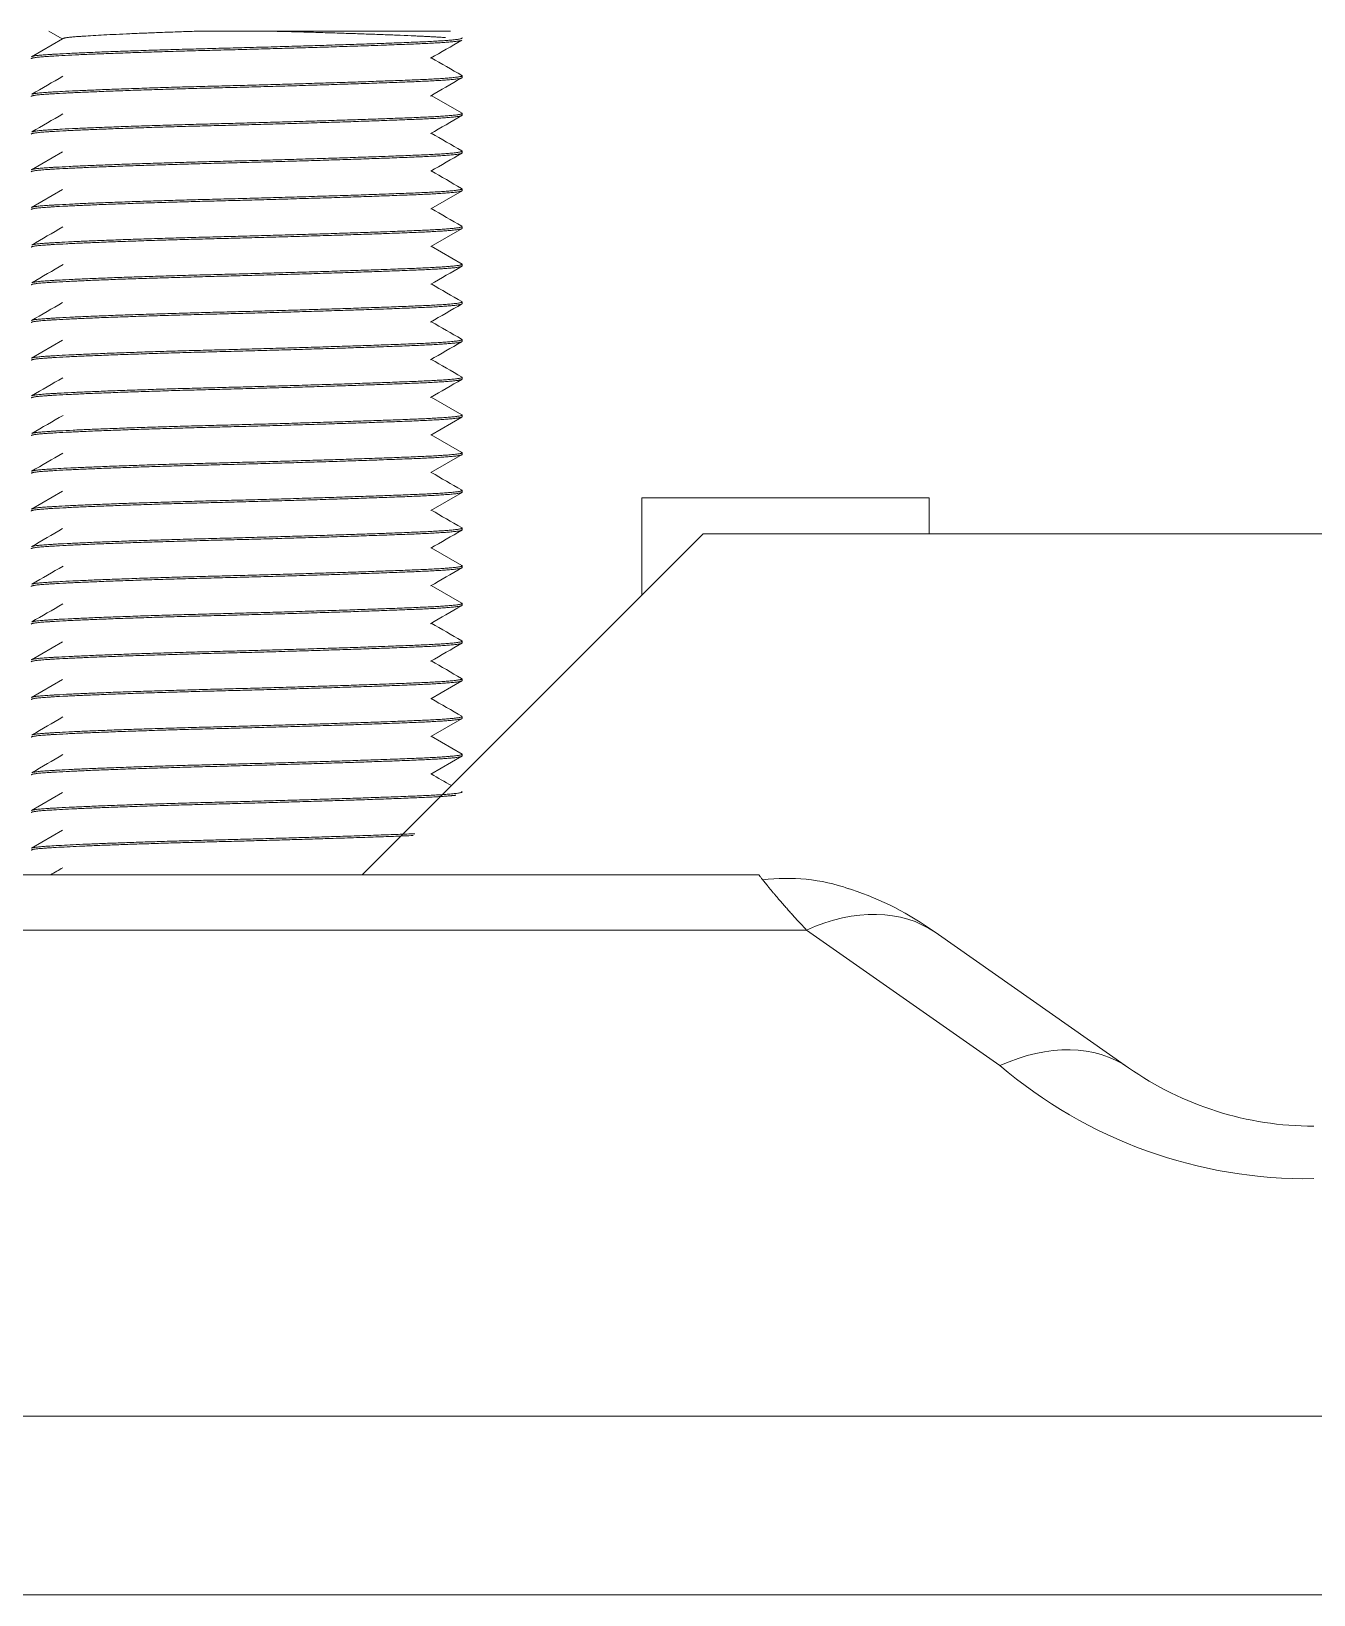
# Model space of a CAD drawing. Header units: millimetres. Extents: x 113490 to 142599, y -20467 to 115.
# Drawn here: x 124826.98 to 124862.7, y -6159.73 to -6116.18 of the extents above; entities that cross this region are included whole.
import ezdxf

# ---------------------------------------------------------------- set-up
doc = ezdxf.new("R2010")
doc.units = ezdxf.units.MM
doc.layers.add('DV1_0', color=7, linetype='Continuous')

msp = doc.modelspace()

# ---------------------------------------------------------------- linework, layer by layer
at = {"layer": 'DV1_0', "color": 7, "linetype": 'Continuous', "lineweight": 15}
for p, q in [((124827.848, -6116.386), (124826.98, -6116.888)), ((124827.465, -6116.181), (124827.833, -6116.394)), ((124838.651, -6116.18), (124831.513, -6116.18)), ((124838.976, -6117.471), (124838.976, -6117.421)), ((124838.974, -6118.465), (124838.117, -6117.97)), ((124838.976, -6118.521), (124838.976, -6118.471)), ((124827.846, -6119.538), (124826.979, -6120.039)), ((124838.976, -6119.571), (124838.976, -6119.521)), ((124827.846, -6120.587), (124826.979, -6121.089)), ((124838.107, -6121.126), (124838.974, -6120.624)), ((124838.976, -6120.621), (124838.976, -6120.571)), ((124838.107, -6122.175), (124838.974, -6121.673)), ((124838.976, -6121.671), (124838.976, -6121.621)), ((124838.974, -6122.665), (124838.117, -6122.169)), ((124838.976, -6122.721), (124838.976, -6122.671)), ((124838.976, -6123.771), (124838.976, -6123.721)), ((124827.845, -6124.788), (124826.978, -6125.29)), ((124838.976, -6124.821), (124838.976, -6124.771)), ((124838.976, -6125.871), (124838.976, -6125.821)), ((124838.973, -6126.864), (124838.118, -6126.37)), ((124838.104, -6127.428), (124838.971, -6126.926)), ((124838.976, -6126.921), (124838.976, -6126.871)), ((124838.972, -6127.913), (124838.118, -6127.419)), ((124838.107, -6128.475), (124838.974, -6127.974)), ((124838.976, -6127.971), (124838.976, -6127.921)), ((124827.845, -6128.989), (124826.978, -6129.49)), ((124838.107, -6129.525), (124838.974, -6129.024)), ((124838.976, -6129.021), (124838.976, -6128.971)), ((124851.985, -6129.18), (124843.985, -6129.18)), ((124843.985, -6129.18), (124843.985, -6131.886)), ((124851.985, -6130.18), (124851.985, -6129.18)), ((124838.976, -6130.071), (124838.976, -6130.021)), ((124845.692, -6130.18), (124836.192, -6139.68)), ((125839.598, -6130.18), (124845.692, -6130.18)), ((124838.972, -6131.063), (124838.118, -6130.57)), ((124838.976, -6131.121), (124838.976, -6131.071)), ((124838.973, -6132.114), (124838.118, -6131.619)), ((124838.976, -6132.171), (124838.976, -6132.121)), ((124827.845, -6133.188), (124826.978, -6133.69)), ((124838.976, -6133.221), (124838.976, -6133.171)), ((124827.848, -6134.236), (124826.98, -6134.738)), ((124838.105, -6134.777), (124838.972, -6134.275)), ((124838.976, -6134.271), (124838.976, -6134.221)), ((124838.976, -6135.321), (124838.976, -6135.271)), ((124838.107, -6135.825), (124838.974, -6135.323)), ((124838.974, -6136.315), (124838.117, -6135.819)), ((124838.106, -6136.876), (124838.973, -6136.375)), ((124838.976, -6136.371), (124838.976, -6136.321)), ((124827.846, -6137.388), (124826.979, -6137.889)), ((124827.846, -6138.437), (124826.979, -6138.939)), ((124847.243, -6139.68), (124748.261, -6139.68)), ((124852.15, -6141.28), (124851.908, -6141.11)), ((124857.537, -6145.052), (124852.15, -6141.28))]:
    msp.add_line(p, q, dxfattribs=at)
at = {"layer": 'DV1_0', "color": 7, "linetype": 'Continuous', "lineweight": 20}
for p, q in [((124848.57, -6141.218), (124748.261, -6141.218)), ((124853.957, -6144.99), (124848.57, -6141.218)), ((124784.641, -6154.758), (125899.881, -6154.758)), ((124784.641, -6159.733), (125899.881, -6159.733))]:
    msp.add_line(p, q, dxfattribs=at)
at = {"layer": 'DV1_0', "color": 7, "linetype": 'Continuous', "lineweight": 15}
for centre, radius, start, end in [((124848.039, -6144.959), 5.183, 70.8028, 97.5937), ((124847.243, -6147.993), 8.314, 55, 73.0515), ((124862.699, -6137.68), 9, 235, 270)]:
    msp.add_arc(centre, radius, start, end, dxfattribs=at)
at = {"layer": 'DV1_0', "color": 7, "linetype": 'Continuous', "lineweight": 20}
msp.add_arc((124862.495, -6135.005), 13.138, 229.4667, 270.8885, dxfattribs=at)
at = {"layer": 'DV1_0', "color": 7, "linetype": 'Continuous', "lineweight": 15}
for centre in [(124848.57, -6146.393), (124853.957, -6150.165)]:
    msp.add_ellipse(centre, major_axis=(3.58, 5.113), ratio=0.647809, start_param=0, end_param=0.82425, dxfattribs=at)
for points, weights, knots in [([(124826.976, -6116.944), (124826.976, -6116.91), (124827.434, -6116.88), (124828.76, -6116.792), (124832.195, -6116.705), (124835.63, -6116.617), (124837.737, -6116.53), (124838.848, -6116.483), (124838.964, -6116.43)], [0.937005684544, 0.949367490769, 1, 0.866025403784, 1, 0.866025403784, 1, 0.924617813952, 0.934064754229], [0.98010034, 0.98010034, 0.98010034, 0.98181818, 0.98181818, 0.98636364, 0.98636364, 0.99090909, 0.99090909, 0.99346664, 0.99346664, 0.99346664]), ([(124826.983, -6116.886), (124827.032, -6116.856), (124827.434, -6116.83), (124828.76, -6116.742), (124832.195, -6116.655), (124835.63, -6116.567), (124837.737, -6116.48), (124839.07, -6116.424), (124838.97, -6116.361)], [0.940409653472, 0.955272571626, 1, 0.866025403784, 1, 0.866025403784, 1, 0.910927340067, 0.940294130174], [0.98211746, 0.98211746, 0.98211746, 0.98359662, 0.98359662, 0.98802723, 0.98802723, 0.99245785, 0.99245785, 0.99540353, 0.99540353, 0.99540353]), ([(124827.849, -6116.386), (124827.894, -6116.356), (124828.233, -6116.33), (124829.17, -6116.257), (124831.513, -6116.18)], [0.940735776671, 0.955757985195, 1, 0.886847543423, 0.964828014894], [0.994728127, 0.994728127, 0.994728127, 0.996209998, 0.996209998, 1, 1, 1]), ([(124826.994, -6117.931), (124827.067, -6117.904), (124827.434, -6117.88), (124828.76, -6117.792), (124832.195, -6117.705), (124835.63, -6117.617), (124837.737, -6117.53), (124839.033, -6117.476), (124838.974, -6117.414)], [0.943109560128, 0.95901964813, 1, 0.866025403784, 1, 0.866025403784, 1, 0.91315126906, 0.938901527465], [0.95565768, 0.95565768, 0.95565768, 0.95701293, 0.95701293, 0.96144354, 0.96144354, 0.96587416, 0.96587416, 0.96874629, 0.96874629, 0.96874629]), ([(124826.976, -6117.994), (124826.976, -6117.96), (124827.434, -6117.93), (124828.76, -6117.842), (124832.195, -6117.755), (124835.63, -6117.667), (124837.737, -6117.58), (124838.976, -6117.528), (124838.976, -6117.469)], [0.937005684544, 0.949367490769, 1, 0.866025403784, 1, 0.866025403784, 1, 0.916657913015, 0.937005684544], [0.95282761, 0.95282761, 0.95282761, 0.95454545, 0.95454545, 0.95909091, 0.95909091, 0.96363636, 0.96363636, 0.96646397, 0.96646397, 0.96646397]), ([(124826.976, -6119.044), (124826.976, -6119.01), (124827.434, -6118.98), (124828.76, -6118.892), (124832.195, -6118.805), (124835.63, -6118.717), (124837.737, -6118.63), (124838.976, -6118.578), (124838.976, -6118.519)], [0.937005684544, 0.949367490769, 1, 0.866025403784, 1, 0.866025403784, 1, 0.916657913015, 0.937005684544], [0.92555488, 0.92555488, 0.92555488, 0.92727273, 0.92727273, 0.93181818, 0.93181818, 0.93636364, 0.93636364, 0.93919124, 0.93919124, 0.93919124]), ([(124826.993, -6118.981), (124827.065, -6118.954), (124827.434, -6118.93), (124828.76, -6118.842), (124832.195, -6118.755), (124835.63, -6118.667), (124837.737, -6118.58), (124839.086, -6118.524), (124838.967, -6118.46)], [0.942920757725, 0.958775347131, 1, 0.866025403784, 1, 0.866025403784, 1, 0.909947002662, 0.940954901324], [0.92906591, 0.92906591, 0.92906591, 0.93042923, 0.93042923, 0.93485985, 0.93485985, 0.93929046, 0.93929046, 0.94226857, 0.94226857, 0.94226857]), ([(124826.976, -6120.094), (124826.976, -6120.06), (124827.434, -6120.03), (124828.76, -6119.942), (124832.195, -6119.855), (124835.63, -6119.767), (124837.737, -6119.68), (124838.976, -6119.628), (124838.976, -6119.569)], [0.937005684544, 0.949367490769, 1, 0.866025403784, 1, 0.866025403784, 1, 0.916657913015, 0.937005684544], [0.89828215, 0.89828215, 0.89828215, 0.9, 0.9, 0.90454545, 0.90454545, 0.90909091, 0.90909091, 0.91191852, 0.91191852, 0.91191852]), ([(124826.98, -6120.038), (124827.022, -6120.007), (124827.434, -6119.98), (124828.76, -6119.892), (124832.195, -6119.805), (124835.63, -6119.717), (124837.737, -6119.63), (124839.133, -6119.572), (124838.958, -6119.506)], [0.939713309122, 0.954198913777, 1, 0.866025403784, 1, 0.866025403784, 1, 0.907072492652, 0.943057807076], [0.90233087, 0.90233087, 0.90233087, 0.90384554, 0.90384554, 0.90827616, 0.90827616, 0.91270677, 0.91270677, 0.91577994, 0.91577994, 0.91577994]), ([(124826.976, -6121.144), (124826.976, -6121.11), (124827.434, -6121.08), (124828.76, -6120.992), (124832.195, -6120.905), (124835.63, -6120.817), (124837.737, -6120.73), (124838.976, -6120.678), (124838.976, -6120.619)], [0.937005684544, 0.949367490769, 1, 0.866025403784, 1, 0.866025403784, 1, 0.916657913015, 0.937005684544], [0.87100943, 0.87100943, 0.87100943, 0.87272727, 0.87272727, 0.87727273, 0.87727273, 0.88181818, 0.88181818, 0.88464579, 0.88464579, 0.88464579]), ([(124826.981, -6121.087), (124827.024, -6121.057), (124827.434, -6121.03), (124828.76, -6120.942), (124832.195, -6120.855), (124835.63, -6120.767), (124837.737, -6120.68), (124839.092, -6120.623), (124838.966, -6120.56)], [0.939846462589, 0.954408382882, 1, 0.866025403784, 1, 0.866025403784, 1, 0.909587042622, 0.941204725272], [0.87575411, 0.87575411, 0.87575411, 0.87726185, 0.87726185, 0.88169246, 0.88169246, 0.88612308, 0.88612308, 0.88911309, 0.88911309, 0.88911309]), ([(124826.976, -6122.194), (124826.976, -6122.16), (124827.434, -6122.13), (124828.76, -6122.042), (124832.195, -6121.955), (124835.63, -6121.867), (124837.737, -6121.78), (124838.976, -6121.728), (124838.976, -6121.669)], [0.937005684544, 0.949367490769, 1, 0.866025403784, 1, 0.866025403784, 1, 0.916657913015, 0.937005684544], [0.8437367, 0.8437367, 0.8437367, 0.84545455, 0.84545455, 0.85, 0.85, 0.85454545, 0.85454545, 0.85737306, 0.85737306, 0.85737306]), ([(124826.991, -6122.132), (124827.06, -6122.104), (124827.434, -6122.08), (124828.76, -6121.992), (124832.195, -6121.905), (124835.63, -6121.817), (124837.737, -6121.73), (124839.032, -6121.676), (124838.974, -6121.615)], [0.942523596791, 0.958253723104, 1, 0.866025403784, 1, 0.866025403784, 1, 0.913211915691, 0.938865619464], [0.84929758, 0.84929758, 0.84929758, 0.85067816, 0.85067816, 0.85510877, 0.85510877, 0.85953939, 0.85953939, 0.86240952, 0.86240952, 0.86240952]), ([(124826.995, -6123.181), (124827.071, -6123.154), (124827.434, -6123.13), (124828.76, -6123.042), (124832.195, -6122.955), (124835.63, -6122.867), (124837.737, -6122.78), (124839.068, -6122.724), (124838.97, -6122.662)], [0.943411927292, 0.959406186163, 1, 0.866025403784, 1, 0.866025403784, 1, 0.911003390223, 0.940244069836], [0.822752, 0.822752, 0.822752, 0.82409446, 0.82409446, 0.82852508, 0.82852508, 0.83295569, 0.83295569, 0.83589886, 0.83589886, 0.83589886]), ([(124826.976, -6123.244), (124826.976, -6123.21), (124827.434, -6123.18), (124828.76, -6123.092), (124832.195, -6123.005), (124835.63, -6122.917), (124837.737, -6122.83), (124838.976, -6122.778), (124838.976, -6122.719)], [0.937005684544, 0.949367490769, 1, 0.866025403784, 1, 0.866025403784, 1, 0.916657913015, 0.937005684544], [0.81646397, 0.81646397, 0.81646397, 0.81818182, 0.81818182, 0.82272727, 0.82272727, 0.82727273, 0.82727273, 0.83010034, 0.83010034, 0.83010034]), ([(124826.976, -6124.294), (124826.976, -6124.26), (124827.434, -6124.23), (124828.76, -6124.142), (124832.195, -6124.055), (124835.63, -6123.967), (124837.737, -6123.88), (124838.976, -6123.828), (124838.976, -6123.769)], [0.937005684544, 0.949367490769, 1, 0.866025403784, 1, 0.866025403784, 1, 0.916657913015, 0.937005684544], [0.78919124, 0.78919124, 0.78919124, 0.79090909, 0.79090909, 0.79545455, 0.79545455, 0.8, 0.8, 0.80282761, 0.80282761, 0.80282761]), ([(124826.982, -6124.236), (124827.031, -6124.206), (124827.434, -6124.18), (124828.76, -6124.092), (124832.195, -6124.005), (124835.63, -6123.917), (124837.737, -6123.83), (124839.128, -6123.772), (124838.96, -6123.707)], [0.940379779749, 0.955227576202, 1, 0.866025403784, 1, 0.866025403784, 1, 0.907404373793, 0.942802415562], [0.79603012, 0.79603012, 0.79603012, 0.79751077, 0.79751077, 0.80194139, 0.80194139, 0.806372, 0.806372, 0.80943419, 0.80943419, 0.80943419]), ([(124826.976, -6125.344), (124826.976, -6125.31), (124827.434, -6125.28), (124828.76, -6125.192), (124832.195, -6125.105), (124835.63, -6125.017), (124837.737, -6124.93), (124838.976, -6124.878), (124838.976, -6124.819)], [0.937005684544, 0.949367490769, 1, 0.866025403784, 1, 0.866025403784, 1, 0.916657913015, 0.937005684544], [0.76191852, 0.76191852, 0.76191852, 0.76363636, 0.76363636, 0.76818182, 0.76818182, 0.77272727, 0.77272727, 0.77555488, 0.77555488, 0.77555488]), ([(124826.98, -6125.288), (124827.018, -6125.257), (124827.434, -6125.23), (124828.76, -6125.142), (124832.195, -6125.055), (124835.63, -6124.967), (124837.737, -6124.88), (124839.112, -6124.823), (124838.963, -6124.758)], [0.93946088209, 0.953796016575, 1, 0.866025403784, 1, 0.866025403784, 1, 0.908359497092, 0.942085772819], [0.76939909, 0.76939909, 0.76939909, 0.77092708, 0.77092708, 0.77535769, 0.77535769, 0.77978831, 0.77978831, 0.78281891, 0.78281891, 0.78281891]), ([(124826.976, -6126.394), (124826.976, -6126.36), (124827.434, -6126.33), (124828.76, -6126.242), (124832.195, -6126.155), (124835.63, -6126.067), (124837.737, -6125.98), (124838.976, -6125.928), (124838.976, -6125.869)], [0.937005684544, 0.949367490769, 1, 0.866025403784, 1, 0.866025403784, 1, 0.916657913015, 0.937005684544], [0.73464579, 0.73464579, 0.73464579, 0.73636364, 0.73636364, 0.74090909, 0.74090909, 0.74545455, 0.74545455, 0.74828215, 0.74828215, 0.74828215]), ([(124826.988, -6126.333), (124827.051, -6126.305), (124827.434, -6126.28), (124828.76, -6126.192), (124832.195, -6126.105), (124835.63, -6126.017), (124837.737, -6125.93), (124839.038, -6125.876), (124838.973, -6125.814)], [0.941813228179, 0.957292806461, 1, 0.866025403784, 1, 0.866025403784, 1, 0.912855027697, 0.939078506014], [0.74293104, 0.74293104, 0.74293104, 0.74434339, 0.74434339, 0.748774, 0.748774, 0.75320462, 0.75320462, 0.75608655, 0.75608655, 0.75608655]), ([(124826.976, -6127.444), (124826.976, -6127.41), (124827.434, -6127.38), (124828.76, -6127.292), (124832.195, -6127.205), (124835.63, -6127.117), (124837.737, -6127.03), (124838.976, -6126.978), (124838.976, -6126.919)], [0.937005684544, 0.949367490769, 1, 0.866025403784, 1, 0.866025403784, 1, 0.916657913015, 0.937005684544], [0.70737306, 0.70737306, 0.70737306, 0.70909091, 0.70909091, 0.71363636, 0.71363636, 0.71818182, 0.71818182, 0.72100943, 0.72100943, 0.72100943]), ([(124826.996, -6127.38), (124827.073, -6127.353), (124827.434, -6127.33), (124828.76, -6127.242), (124832.195, -6127.155), (124835.63, -6127.067), (124837.737, -6126.98), (124839.053, -6126.925), (124838.972, -6126.863)], [0.943596258038, 0.959639076609, 1, 0.866025403784, 1, 0.866025403784, 1, 0.911962578916, 0.939627503352], [0.71642494, 0.71642494, 0.71642494, 0.71775969, 0.71775969, 0.72219031, 0.72219031, 0.72662093, 0.72662093, 0.72953237, 0.72953237, 0.72953237]), ([(124826.976, -6128.494), (124826.976, -6128.46), (124827.434, -6128.43), (124828.76, -6128.342), (124832.195, -6128.255), (124835.63, -6128.167), (124837.737, -6128.08), (124838.976, -6128.028), (124838.976, -6127.969)], [0.937005684544, 0.949367490769, 1, 0.866025403784, 1, 0.866025403784, 1, 0.916657913015, 0.937005684544], [0.68010034, 0.68010034, 0.68010034, 0.68181818, 0.68181818, 0.68636364, 0.68636364, 0.69090909, 0.69090909, 0.6937367, 0.6937367, 0.6937367]), ([(124826.985, -6128.435), (124827.043, -6128.405), (124827.434, -6128.38), (124828.76, -6128.292), (124832.195, -6128.205), (124835.63, -6128.117), (124837.737, -6128.03), (124839.117, -6127.972), (124838.962, -6127.908)], [0.941224818249, 0.956467072199, 1, 0.866025403784, 1, 0.866025403784, 1, 0.908057190003, 0.942309652079], [0.68973634, 0.68973634, 0.68973634, 0.691176, 0.691176, 0.69560662, 0.69560662, 0.70003723, 0.70003723, 0.70307783, 0.70307783, 0.70307783]), ([(124826.976, -6129.544), (124826.976, -6129.51), (124827.434, -6129.48), (124828.76, -6129.392), (124832.195, -6129.305), (124835.63, -6129.217), (124837.737, -6129.13), (124838.976, -6129.078), (124838.976, -6129.019)], [0.937005684544, 0.949367490769, 1, 0.866025403784, 1, 0.866025403784, 1, 0.916657913015, 0.937005684544], [0.65282761, 0.65282761, 0.65282761, 0.65454545, 0.65454545, 0.65909091, 0.65909091, 0.66363636, 0.66363636, 0.66646397, 0.66646397, 0.66646397]), ([(124826.979, -6129.489), (124827.015, -6129.457), (124827.434, -6129.43), (124828.76, -6129.342), (124832.195, -6129.255), (124835.63, -6129.167), (124837.737, -6129.08), (124839.126, -6129.022), (124838.96, -6128.957)], [0.939291130934, 0.953520627137, 1, 0.866025403784, 1, 0.866025403784, 1, 0.907529299377, 0.942707133853], [0.66305521, 0.66305521, 0.66305521, 0.66459231, 0.66459231, 0.66902293, 0.66902293, 0.67345354, 0.67345354, 0.6765116, 0.6765116, 0.6765116]), ([(124826.976, -6130.594), (124826.976, -6130.56), (124827.434, -6130.53), (124828.76, -6130.442), (124832.195, -6130.355), (124835.63, -6130.267), (124837.737, -6130.18), (124838.976, -6130.128), (124838.976, -6130.069)], [0.937005684544, 0.949367490769, 1, 0.866025403784, 1, 0.866025403784, 1, 0.916657913015, 0.937005684544], [0.62555488, 0.62555488, 0.62555488, 0.62727273, 0.62727273, 0.63181818, 0.63181818, 0.63636364, 0.63636364, 0.63919124, 0.63919124, 0.63919124]), ([(124826.985, -6130.535), (124827.041, -6130.505), (124827.434, -6130.48), (124828.76, -6130.392), (124832.195, -6130.305), (124835.63, -6130.217), (124837.737, -6130.13), (124839.051, -6130.075), (124838.972, -6130.013)], [0.941071399518, 0.956246952046, 1, 0.866025403784, 1, 0.866025403784, 1, 0.912036569576, 0.939581083352], [0.63656168, 0.63656168, 0.63656168, 0.63800862, 0.63800862, 0.64243923, 0.64243923, 0.64686985, 0.64686985, 0.64977885, 0.64977885, 0.64977885]), ([(124826.976, -6131.644), (124826.976, -6131.61), (124827.434, -6131.58), (124828.76, -6131.492), (124832.195, -6131.405), (124835.63, -6131.317), (124837.737, -6131.23), (124838.976, -6131.178), (124838.976, -6131.119)], [0.937005684544, 0.949367490769, 1, 0.866025403784, 1, 0.866025403784, 1, 0.916657913015, 0.937005684544], [0.59828215, 0.59828215, 0.59828215, 0.6, 0.6, 0.60454545, 0.60454545, 0.60909091, 0.60909091, 0.61191852, 0.61191852, 0.61191852]), ([(124826.995, -6131.58), (124827.071, -6131.553), (124827.434, -6131.53), (124828.76, -6131.442), (124832.195, -6131.355), (124835.63, -6131.267), (124837.737, -6131.18), (124839.04, -6131.126), (124838.973, -6131.064)], [0.943477815595, 0.959489667189, 1, 0.866025403784, 1, 0.866025403784, 1, 0.91271238853, 0.939164655087], [0.61008523, 0.61008523, 0.61008523, 0.61142492, 0.61142492, 0.61585554, 0.61585554, 0.62028616, 0.62028616, 0.62317281, 0.62317281, 0.62317281]), ([(124826.976, -6132.694), (124826.976, -6132.66), (124827.434, -6132.63), (124828.76, -6132.542), (124832.195, -6132.455), (124835.63, -6132.367), (124837.737, -6132.28), (124838.976, -6132.228), (124838.976, -6132.169)], [0.937005684544, 0.949367490769, 1, 0.866025403784, 1, 0.866025403784, 1, 0.916657913015, 0.937005684544], [0.57100943, 0.57100943, 0.57100943, 0.57272727, 0.57272727, 0.57727273, 0.57727273, 0.58181818, 0.58181818, 0.58464579, 0.58464579, 0.58464579]), ([(124826.989, -6132.633), (124827.056, -6132.605), (124827.434, -6132.58), (124828.76, -6132.492), (124832.195, -6132.405), (124835.63, -6132.317), (124837.737, -6132.23), (124839.102, -6132.173), (124838.965, -6132.109)], [0.942179632222, 0.957793095246, 1, 0.866025403784, 1, 0.866025403784, 1, 0.908952300797, 0.941654682047], [0.58344543, 0.58344543, 0.58344543, 0.58484123, 0.58484123, 0.58927185, 0.58927185, 0.59370246, 0.59370246, 0.59671346, 0.59671346, 0.59671346]), ([(124826.976, -6133.744), (124826.976, -6133.71), (124827.434, -6133.68), (124828.76, -6133.592), (124832.195, -6133.505), (124835.63, -6133.417), (124837.737, -6133.33), (124838.976, -6133.278), (124838.976, -6133.219)], [0.937005684544, 0.949367490769, 1, 0.866025403784, 1, 0.866025403784, 1, 0.916657913015, 0.937005684544], [0.5437367, 0.5437367, 0.5437367, 0.54545455, 0.54545455, 0.55, 0.55, 0.55454545, 0.55454545, 0.55737306, 0.55737306, 0.55737306]), ([(124826.979, -6133.688), (124827.017, -6133.657), (124827.434, -6133.63), (124828.76, -6133.542), (124832.195, -6133.455), (124835.63, -6133.367), (124837.737, -6133.28), (124839.133, -6133.222), (124838.959, -6133.156)], [0.939390346916, 0.953682032033, 1, 0.866025403784, 1, 0.866025403784, 1, 0.907104578681, 0.943032972411], [0.55672578, 0.55672578, 0.55672578, 0.55825754, 0.55825754, 0.56268816, 0.56268816, 0.56711877, 0.56711877, 0.57019087, 0.57019087, 0.57019087]), ([(124826.976, -6134.794), (124826.976, -6134.76), (124827.434, -6134.73), (124828.76, -6134.642), (124832.195, -6134.555), (124835.63, -6134.467), (124837.737, -6134.38), (124838.976, -6134.328), (124838.976, -6134.269)], [0.937005684544, 0.949367490769, 1, 0.866025403784, 1, 0.866025403784, 1, 0.916657913015, 0.937005684544], [0.51646397, 0.51646397, 0.51646397, 0.51818182, 0.51818182, 0.52272727, 0.52272727, 0.52727273, 0.52727273, 0.53010034, 0.53010034, 0.53010034]), ([(124826.982, -6134.736), (124827.032, -6134.706), (124827.434, -6134.68), (124828.76, -6134.592), (124832.195, -6134.505), (124835.63, -6134.417), (124837.737, -6134.33), (124839.07, -6134.274), (124838.97, -6134.211)], [0.940385977938, 0.955236919326, 1, 0.866025403784, 1, 0.866025403784, 1, 0.910880795997, 0.940324853187], [0.53019351, 0.53019351, 0.53019351, 0.53167385, 0.53167385, 0.53610446, 0.53610446, 0.54053508, 0.54053508, 0.5434823, 0.5434823, 0.5434823]), ([(124826.993, -6135.781), (124827.067, -6135.754), (124827.434, -6135.73), (124828.76, -6135.642), (124832.195, -6135.555), (124835.63, -6135.467), (124837.737, -6135.38), (124839.033, -6135.326), (124838.974, -6135.264)], [0.943090954014, 0.958995674764, 1, 0.866025403784, 1, 0.866025403784, 1, 0.913161813371, 0.938895276443], [0.50373412, 0.50373412, 0.50373412, 0.50509016, 0.50509016, 0.50952077, 0.50952077, 0.51395139, 0.51395139, 0.51682317, 0.51682317, 0.51682317]), ([(124826.976, -6135.844), (124826.976, -6135.81), (124827.434, -6135.78), (124828.76, -6135.692), (124832.195, -6135.605), (124835.63, -6135.517), (124837.737, -6135.43), (124838.976, -6135.378), (124838.976, -6135.319)], [0.937005684544, 0.949367490769, 1, 0.866025403784, 1, 0.866025403784, 1, 0.916657913015, 0.937005684544], [0.48919124, 0.48919124, 0.48919124, 0.49090909, 0.49090909, 0.49545455, 0.49545455, 0.5, 0.5, 0.50282761, 0.50282761, 0.50282761]), ([(124826.976, -6136.894), (124826.976, -6136.86), (124827.434, -6136.83), (124828.76, -6136.742), (124832.195, -6136.655), (124835.63, -6136.567), (124837.737, -6136.48), (124838.976, -6136.428), (124838.976, -6136.369)], [0.937005684544, 0.949367490769, 1, 0.866025403784, 1, 0.866025403784, 1, 0.916657913015, 0.937005684544], [0.46191852, 0.46191852, 0.46191852, 0.46363636, 0.46363636, 0.46818182, 0.46818182, 0.47272727, 0.47272727, 0.47555488, 0.47555488, 0.47555488]), ([(124826.993, -6136.831), (124827.065, -6136.804), (124827.434, -6136.78), (124828.76, -6136.692), (124832.195, -6136.605), (124835.63, -6136.517), (124837.737, -6136.43), (124839.085, -6136.374), (124838.967, -6136.31)], [0.942944413397, 0.9588060832, 1, 0.866025403784, 1, 0.866025403784, 1, 0.90998676411, 0.94092754285], [0.47714416, 0.47714416, 0.47714416, 0.47850646, 0.47850646, 0.48293708, 0.48293708, 0.48736769, 0.48736769, 0.49034448, 0.49034448, 0.49034448]), ([(124826.976, -6137.944), (124826.976, -6137.91), (124827.434, -6137.88), (124828.76, -6137.792), (124832.195, -6137.705), (124835.63, -6137.617), (124837.737, -6137.53), (124838.505, -6137.498), (124838.804, -6137.461)], [0.937005684544, 0.949367490769, 1, 0.866025403784, 1, 0.866025403784, 1, 0.946673704078, 0.935798647676], [0.43464579, 0.43464579, 0.43464579, 0.43636364, 0.43636364, 0.44090909, 0.44090909, 0.44545455, 0.44545455, 0.44726379, 0.44726379, 0.44726379]), ([(124826.98, -6137.888), (124827.022, -6137.857), (124827.434, -6137.83), (124828.76, -6137.742), (124832.195, -6137.655), (124835.63, -6137.567), (124837.737, -6137.48), (124839.133, -6137.422), (124838.958, -6137.356)], [0.939730352436, 0.954225840736, 1, 0.866025403784, 1, 0.866025403784, 1, 0.907078428939, 0.943053210057], [0.45040899, 0.45040899, 0.45040899, 0.45192277, 0.45192277, 0.45635339, 0.45635339, 0.460784, 0.460784, 0.46385697, 0.46385697, 0.46385697]), ([(124826.976, -6138.994), (124826.976, -6138.96), (124827.434, -6138.93), (124828.76, -6138.842), (124832.195, -6138.755), (124835.497, -6138.67), (124837.612, -6138.585)], [0.937005684544, 0.949367490769, 1, 0.866025403784, 1, 0.870520743281, 0.99131099129], [0.40737306, 0.40737306, 0.40737306, 0.40909091, 0.40909091, 0.41363636, 0.41363636, 0.4180293, 0.4180293, 0.4180293]), ([(124826.981, -6138.937), (124827.024, -6138.907), (124827.434, -6138.88), (124828.76, -6138.792), (124832.195, -6138.705), (124835.548, -6138.619), (124837.661, -6138.533)], [0.93982861428, 0.954380424162, 1, 0.866025403784, 1, 0.868778067224, 0.994607786446], [0.42383041, 0.42383041, 0.42383041, 0.42533908, 0.42533908, 0.42976969, 0.42976969, 0.43410928, 0.43410928, 0.43410928])]:
    msp.add_rational_spline(points, weights, degree=2, knots=knots, dxfattribs=at)
msp.add_rational_spline([(124838.518, -6116.355), (124837.191, -6116.267), (124833.757, -6116.18)], [1, 0.866025403784, 1], degree=2, dxfattribs=at)
for points in [[(124838.099, -6116.931), (124838.388, -6116.764), (124838.677, -6116.597), (124838.966, -6116.43)], [(124838.97, -6117.411), (124838.686, -6117.247), (124838.402, -6117.083), (124838.119, -6116.919)], [(124827.859, -6117.43), (124827.569, -6117.598), (124827.28, -6117.765), (124826.991, -6117.932)], [(124838.094, -6117.983), (124838.383, -6117.816), (124838.672, -6117.649), (124838.961, -6117.482)], [(124827.858, -6118.481), (124827.569, -6118.648), (124827.28, -6118.815), (124826.991, -6118.982)], [(124838.096, -6119.032), (124838.385, -6118.865), (124838.675, -6118.698), (124838.964, -6118.53)], [(124838.968, -6119.51), (124838.685, -6119.347), (124838.401, -6119.183), (124838.118, -6119.019)], [(124838.102, -6120.079), (124838.392, -6119.911), (124838.681, -6119.744), (124838.97, -6119.577)], [(124838.958, -6120.556), (124838.678, -6120.394), (124838.398, -6120.232), (124838.118, -6120.07)], [(124838.966, -6121.609), (124838.683, -6121.446), (124838.401, -6121.282), (124838.118, -6121.119)], [(124827.856, -6121.632), (124827.567, -6121.799), (124827.278, -6121.966), (124826.988, -6122.133)], [(124827.86, -6122.68), (124827.571, -6122.847), (124827.282, -6123.014), (124826.993, -6123.181)], [(124838.104, -6123.228), (124838.393, -6123.06), (124838.682, -6122.893), (124838.971, -6122.726)], [(124838.97, -6123.712), (124838.686, -6123.548), (124838.402, -6123.384), (124838.118, -6123.219)], [(124827.848, -6123.736), (124827.559, -6123.903), (124827.27, -6124.07), (124826.981, -6124.237)], [(124838.097, -6124.282), (124838.386, -6124.115), (124838.675, -6123.947), (124838.964, -6123.78)], [(124838.96, -6124.757), (124838.679, -6124.594), (124838.398, -6124.432), (124838.118, -6124.27)], [(124838.094, -6125.333), (124838.383, -6125.166), (124838.672, -6124.999), (124838.961, -6124.832)], [(124838.962, -6125.808), (124838.681, -6125.645), (124838.399, -6125.482), (124838.118, -6125.319)], [(124827.853, -6125.833), (124827.564, -6126), (124827.275, -6126.167), (124826.985, -6126.335)], [(124838.098, -6126.381), (124838.387, -6126.214), (124838.676, -6126.047), (124838.965, -6125.88)], [(124827.861, -6126.88), (124827.572, -6127.047), (124827.283, -6127.214), (124826.994, -6127.381)], [(124827.851, -6127.934), (124827.562, -6128.101), (124827.273, -6128.268), (124826.984, -6128.435)], [(124838.962, -6128.958), (124838.68, -6128.795), (124838.399, -6128.632), (124838.117, -6128.469)], [(124838.959, -6130.007), (124838.679, -6129.844), (124838.398, -6129.682), (124838.117, -6129.519)], [(124827.85, -6130.035), (124827.561, -6130.202), (124827.272, -6130.369), (124826.983, -6130.536)], [(124838.102, -6130.579), (124838.391, -6130.412), (124838.68, -6130.245), (124838.969, -6130.078)], [(124827.86, -6131.08), (124827.571, -6131.247), (124827.282, -6131.414), (124826.993, -6131.581)], [(124838.096, -6131.632), (124838.384, -6131.465), (124838.673, -6131.298), (124838.962, -6131.131)], [(124827.854, -6132.132), (124827.566, -6132.299), (124827.277, -6132.466), (124826.988, -6132.633)], [(124838.094, -6132.683), (124838.383, -6132.516), (124838.672, -6132.349), (124838.962, -6132.181)], [(124838.965, -6133.159), (124838.683, -6132.996), (124838.4, -6132.832), (124838.118, -6132.669)], [(124838.099, -6133.73), (124838.389, -6133.563), (124838.678, -6133.396), (124838.967, -6133.229)], [(124838.958, -6134.206), (124838.678, -6134.044), (124838.398, -6133.882), (124838.118, -6133.72)], [(124838.969, -6135.261), (124838.686, -6135.097), (124838.402, -6134.933), (124838.118, -6134.769)], [(124827.858, -6135.281), (124827.569, -6135.448), (124827.28, -6135.615), (124826.991, -6135.782)], [(124827.858, -6136.331), (124827.569, -6136.498), (124827.28, -6136.665), (124826.991, -6136.832)], [(124838.678, -6137.193), (124838.491, -6137.085), (124838.305, -6136.977), (124838.118, -6136.869)], [(124827.856, -6139.482), (124827.742, -6139.548), (124827.628, -6139.614), (124827.513, -6139.68)]]:
    msp.add_open_spline(points, degree=3, dxfattribs=at)
msp.add_open_spline([(124847.353, -6139.821), (124847.341, -6139.806), (124847.32, -6139.779), (124847.294, -6139.746), (124847.275, -6139.721), (124847.261, -6139.703), (124847.252, -6139.692), (124847.247, -6139.684), (124847.244, -6139.68), (124847.243, -6139.68), (124847.243, -6139.68)], degree=3, knots=[0.7510552, 0.7510552, 0.7510552, 0.7510552, 0.7916124, 0.8314593, 0.8682647, 0.9005811, 0.9291259, 0.9542346, 0.9772576, 1, 1, 1, 1], dxfattribs=at)
at = {"layer": 'DV1_0', "color": 7, "linetype": 'Continuous', "lineweight": 20}
msp.add_open_spline([(124848.57, -6141.218), (124848.531, -6141.176), (124848.455, -6141.095), (124848.346, -6140.976), (124848.244, -6140.865), (124848.149, -6140.759), (124848.06, -6140.659), (124847.977, -6140.565), (124847.899, -6140.476), (124847.826, -6140.392), (124847.758, -6140.313), (124847.695, -6140.238), (124847.635, -6140.167), (124847.579, -6140.1), (124847.527, -6140.037), (124847.478, -6139.977), (124847.432, -6139.92), (124847.39, -6139.867), (124847.365, -6139.835), (124847.353, -6139.821), (124847.353, -6139.821)], degree=3, knots=[0, 0, 0, 0, 0.0543595, 0.1067072, 0.1570729, 0.2056296, 0.252514, 0.2978724, 0.3418516, 0.3846049, 0.4262954, 0.4671026, 0.5072332, 0.5469375, 0.5865442, 0.6265138, 0.6676215, 0.7095311, 0.7509673, 0.7510552, 0.7510552, 0.7510552, 0.7510552], dxfattribs=at)

doc.saveas('drawing.dxf')
